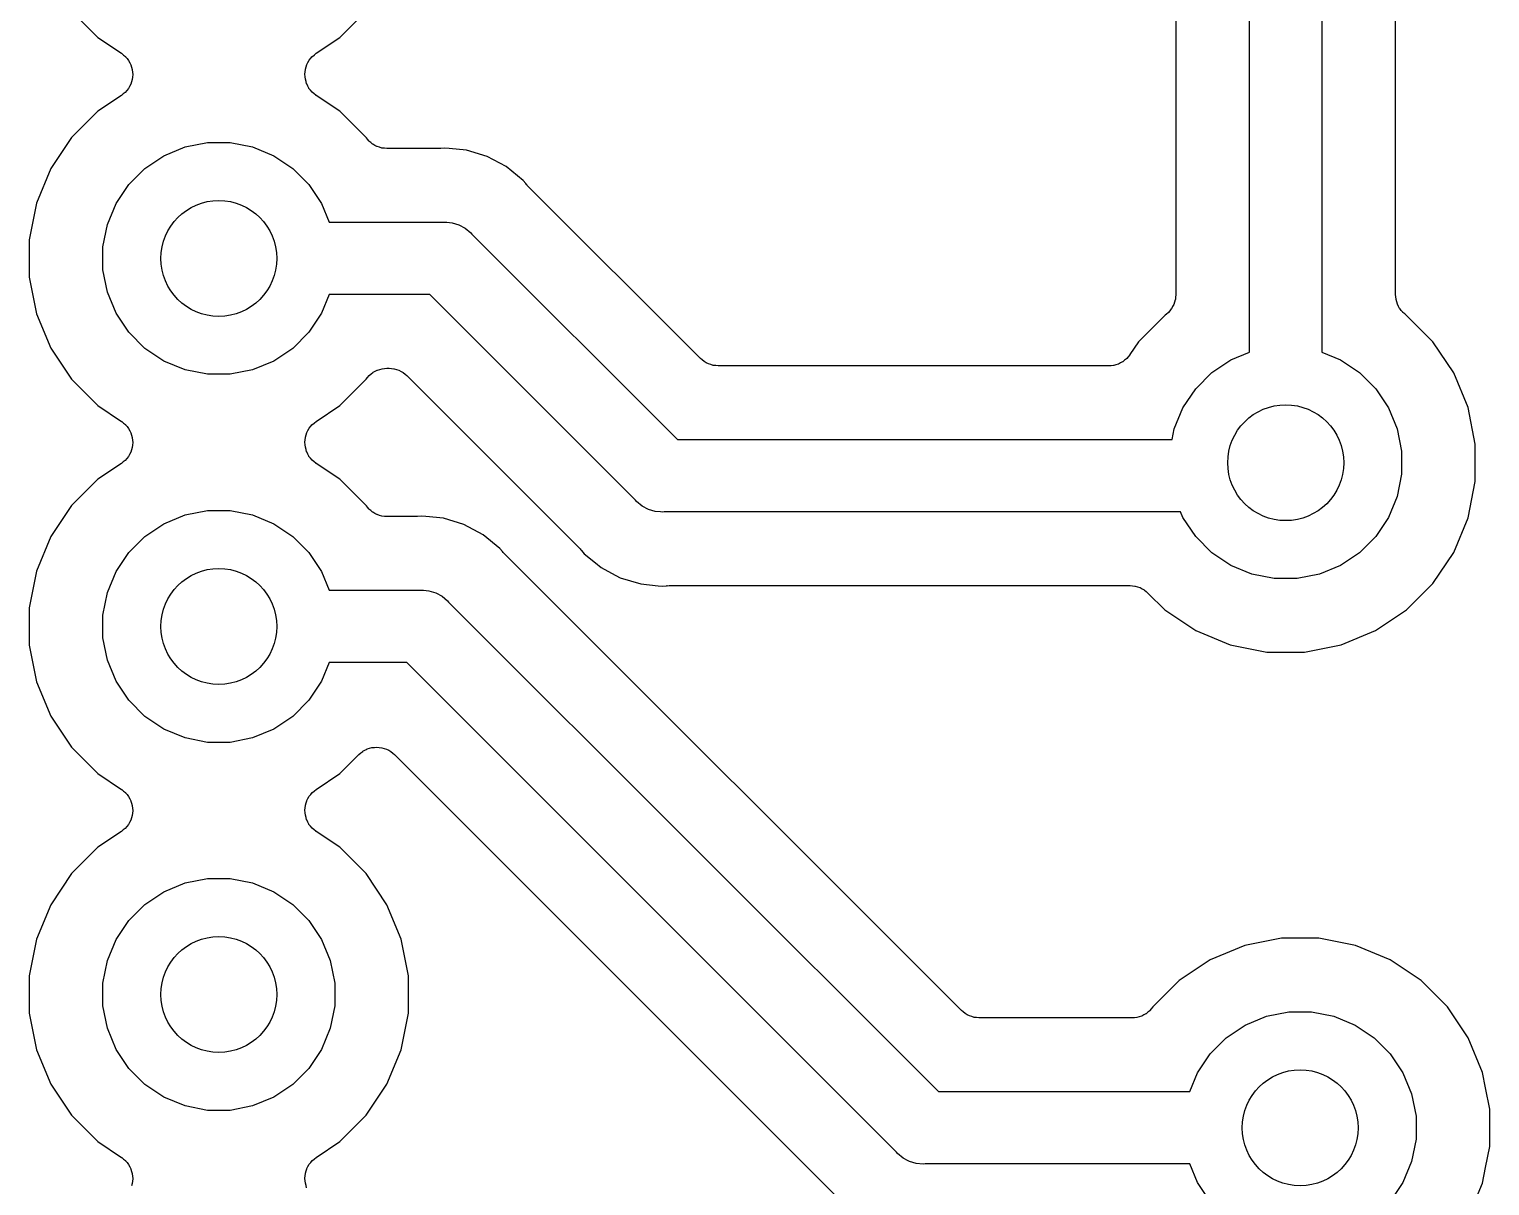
# Model space of a CAD drawing. Extents: x 93 to 144, y -123 to -68.
# Drawn here: x 110.93 to 121.01, y -94 to -86.02 of the extents above; entities that cross this region are included whole.
import ezdxf

# ---------------------------------------------------------------- set-up
doc = ezdxf.new("R2010")
doc.units = 0
doc.layers.add('BLACK', color=7, linetype='CONTINUOUS')

msp = doc.modelspace()

# ---------------------------------------------------------------- linework, layer by layer
at = {"layer": 'BLACK', "linetype": 'CONTINUOUS'}
for p, q in [((119.35, -88.2476), (119.35, -85.3624)), ((119.85, -85.3624), (119.85, -88.2476)), ((118.842, -85.7602), (118.842, -87.8498)), ((120.358, -87.8498), (120.358, -85.7602)), ((111.224, -85.8938), (111.406, -86.076)), ((113.074, -86.076), (113.256, -85.8937)), ((111.406, -86.076), (111.569, -86.1845)), ((112.911, -86.1845), (113.074, -86.076)), ((111.569, -86.1845), (111.57, -86.1853)), ((111.57, -86.1853), (111.57, -86.1853)), ((111.57, -86.1853), (111.57, -86.1854)), ((111.57, -86.1854), (111.571, -86.1859)), ((111.571, -86.1859), (111.583, -86.1966)), ((111.583, -86.1966), (111.596, -86.2072)), ((111.596, -86.2072), (111.596, -86.2076)), ((111.596, -86.2076), (111.597, -86.2079)), ((111.597, -86.2079), (111.607, -86.221)), ((111.607, -86.221), (111.618, -86.2338)), ((111.618, -86.2338), (111.618, -86.2342)), ((111.618, -86.2342), (111.618, -86.2346)), ((111.618, -86.2346), (111.626, -86.2494)), ((111.626, -86.2494), (111.633, -86.264)), ((112.847, -86.2618), (112.855, -86.2472)), ((112.855, -86.2472), (112.863, -86.2325)), ((112.863, -86.2325), (112.864, -86.2322)), ((112.864, -86.2318), (112.875, -86.2189)), ((112.864, -86.2322), (112.864, -86.2318)), ((112.875, -86.2189), (112.885, -86.2061)), ((112.885, -86.2059), (112.886, -86.2055)), ((112.885, -86.2061), (112.885, -86.2059)), ((112.886, -86.2055), (112.899, -86.1949)), ((112.899, -86.1949), (112.911, -86.1845)), ((111.633, -86.264), (111.634, -86.2645)), ((111.634, -86.2645), (111.634, -86.2649)), ((111.634, -86.2649), (111.638, -86.2809)), ((111.638, -86.2809), (111.643, -86.2968)), ((111.643, -86.2968), (111.643, -86.2972)), ((111.643, -86.2972), (111.643, -86.2977)), ((111.643, -86.2977), (111.645, -86.3143)), ((111.645, -86.3482), (111.643, -86.3647)), ((111.645, -86.3143), (111.646, -86.3308)), ((111.646, -86.3317), (111.645, -86.3482)), ((111.646, -86.3308), (111.646, -86.3312)), ((111.646, -86.3312), (111.646, -86.3317)), ((112.834, -86.3283), (112.835, -86.3118)), ((112.834, -86.3288), (112.834, -86.3283)), ((112.834, -86.3292), (112.834, -86.3288)), ((112.835, -86.3458), (112.834, -86.3292)), ((112.835, -86.3118), (112.837, -86.2953)), ((112.837, -86.3623), (112.835, -86.3458)), ((112.837, -86.2944), (112.842, -86.2785)), ((112.837, -86.2948), (112.837, -86.2944)), ((112.837, -86.2953), (112.837, -86.2948)), ((112.842, -86.2785), (112.847, -86.2626)), ((112.847, -86.2622), (112.847, -86.2618)), ((112.847, -86.2626), (112.847, -86.2622)), ((111.606, -86.4409), (111.595, -86.4539)), ((111.616, -86.4282), (111.606, -86.4409)), ((111.617, -86.4275), (111.616, -86.4278)), ((111.616, -86.4278), (111.616, -86.4282)), ((111.625, -86.4127), (111.617, -86.4275)), ((111.633, -86.3982), (111.625, -86.4127)), ((111.638, -86.3814), (111.633, -86.3974)), ((111.633, -86.3974), (111.633, -86.3978)), ((111.633, -86.3978), (111.633, -86.3982)), ((111.643, -86.3656), (111.638, -86.3814)), ((111.643, -86.3647), (111.643, -86.3652)), ((111.643, -86.3652), (111.643, -86.3656)), ((112.837, -86.3628), (112.837, -86.3623)), ((112.837, -86.3632), (112.837, -86.3628)), ((112.842, -86.3792), (112.837, -86.3632)), ((112.846, -86.3951), (112.842, -86.3792)), ((112.846, -86.3955), (112.846, -86.3951)), ((112.847, -86.396), (112.846, -86.3955)), ((112.854, -86.4107), (112.847, -86.396)), ((112.862, -86.4254), (112.854, -86.4107)), ((112.862, -86.4258), (112.862, -86.4254)), ((112.862, -86.4262), (112.862, -86.4258)), ((112.873, -86.4392), (112.862, -86.4262)), ((112.883, -86.4521), (112.873, -86.4392)), ((111.569, -86.4755), (111.406, -86.584)), ((111.581, -86.4649), (111.569, -86.4755)), ((111.594, -86.4545), (111.581, -86.4649)), ((111.595, -86.4541), (111.594, -86.4545)), ((111.595, -86.4539), (111.595, -86.4541)), ((112.884, -86.4524), (112.883, -86.4521)), ((112.884, -86.4528), (112.884, -86.4524)), ((112.897, -86.4634), (112.884, -86.4528)), ((112.909, -86.4741), (112.897, -86.4634)), ((112.91, -86.4746), (112.909, -86.4741)), ((112.91, -86.4747), (112.91, -86.4746)), ((112.911, -86.4755), (112.91, -86.4747)), ((112.91, -86.4747), (112.91, -86.4747)), ((113.074, -86.584), (112.911, -86.4755)), ((111.406, -86.584), (111.224, -86.7662)), ((113.258, -86.7679), (113.074, -86.584)), ((111.224, -86.7662), (111.081, -86.9804)), ((111.861, -86.891), (112.007, -86.8307)), ((112.007, -86.8307), (112.161, -86.8)), ((112.161, -86.8), (112.319, -86.8)), ((112.319, -86.8), (112.473, -86.8307)), ((112.473, -86.8307), (112.619, -86.891)), ((113.265, -86.7767), (113.258, -86.7679)), ((113.275, -86.7894), (113.265, -86.7767)), ((113.276, -86.79), (113.275, -86.7894)), ((113.276, -86.7906), (113.276, -86.79)), ((113.289, -86.8009), (113.276, -86.7906)), ((113.301, -86.8114), (113.289, -86.8009)), ((113.302, -86.8118), (113.301, -86.8114)), ((113.303, -86.8123), (113.302, -86.8118)), ((113.317, -86.82), (113.303, -86.8123)), ((113.331, -86.8278), (113.317, -86.82)), ((113.332, -86.8281), (113.331, -86.8278)), ((113.333, -86.8285), (113.332, -86.8281)), ((113.348, -86.8333), (113.333, -86.8285)), ((113.364, -86.8382), (113.348, -86.8333)), ((113.365, -86.8383), (113.364, -86.8382)), ((113.365, -86.8385), (113.365, -86.8383)), ((113.382, -86.8402), (113.365, -86.8385)), ((113.398, -86.842), (113.382, -86.8402)), ((113.399, -86.842), (113.398, -86.842)), ((113.4, -86.842), (113.399, -86.842)), ((113.399, -86.842), (113.399, -86.842)), ((113.399, -86.842), (113.399, -86.842)), ((113.754, -86.842), (113.4, -86.842)), ((113.762, -86.8413), (113.754, -86.842)), ((113.769, -86.8414), (113.762, -86.8413)), ((113.771, -86.8412), (113.769, -86.8414)), ((113.8, -86.8383), (113.771, -86.8412)), ((113.829, -86.8412), (113.8, -86.8383)), ((113.949, -86.853), (113.829, -86.8412)), ((113.829, -86.8412), (113.829, -86.8412)), ((114.091, -86.8963), (113.949, -86.853)), ((111.73, -86.9786), (111.861, -86.891)), ((112.619, -86.891), (112.75, -86.9786)), ((114.223, -86.9667), (114.091, -86.8963)), ((111.081, -86.9804), (110.982, -87.2185)), ((111.619, -87.09), (111.73, -86.9786)), ((112.75, -86.9786), (112.861, -87.09)), ((114.339, -87.0614), (114.223, -86.9667)), ((111.531, -87.2211), (111.619, -87.09)), ((112.861, -87.09), (112.949, -87.2211)), ((114.357, -87.0837), (114.339, -87.0614)), ((114.362, -87.0889), (114.357, -87.0837)), ((114.367, -87.0947), (114.362, -87.0889)), ((114.368, -87.0964), (114.367, -87.0947)), ((115.563, -88.2907), (114.368, -87.0964)), ((110.982, -87.2185), (110.932, -87.4712)), ((111.471, -87.3666), (111.531, -87.2211)), ((112.949, -87.2211), (113.002, -87.35)), ((113.002, -87.35), (113.788, -87.35)), ((113.788, -87.35), (113.8, -87.3488)), ((113.8, -87.3488), (113.812, -87.35)), ((113.812, -87.35), (113.849, -87.3536)), ((113.849, -87.3536), (113.896, -87.3679)), ((111.44, -87.5212), (111.471, -87.3666)), ((113.896, -87.3679), (113.94, -87.3911)), ((113.94, -87.3911), (113.978, -87.4224)), ((113.978, -87.4224), (113.985, -87.4319)), ((113.985, -87.4319), (115.404, -88.85)), ((110.932, -87.4712), (110.932, -87.7288)), ((111.44, -87.6788), (111.44, -87.5212)), ((110.932, -87.7288), (110.982, -87.9815)), ((111.471, -87.8334), (111.44, -87.6788)), ((111.531, -87.9789), (111.471, -87.8334)), ((113.002, -87.85), (112.949, -87.9789)), ((113.696, -87.85), (113.002, -87.85)), ((115.115, -89.2681), (113.696, -87.85)), ((118.842, -87.8523), (118.84, -87.8684)), ((118.842, -87.8498), (118.842, -87.8505)), ((118.842, -87.8505), (118.842, -87.8506)), ((118.842, -87.8506), (118.842, -87.8506)), ((118.842, -87.8506), (118.842, -87.8523)), ((120.36, -87.866), (120.358, -87.8498)), ((118.801, -87.9611), (118.791, -87.9737)), ((118.811, -87.9487), (118.801, -87.9611)), ((118.812, -87.9479), (118.811, -87.9487)), ((118.82, -87.933), (118.812, -87.9473)), ((118.812, -87.9473), (118.812, -87.9479)), ((118.828, -87.9188), (118.82, -87.933)), ((118.829, -87.9172), (118.828, -87.918)), ((118.828, -87.918), (118.828, -87.9188)), ((118.833, -87.9017), (118.829, -87.9172)), ((118.838, -87.8862), (118.833, -87.9017)), ((118.839, -87.8846), (118.838, -87.8854)), ((118.838, -87.8854), (118.838, -87.8862)), ((118.84, -87.8684), (118.839, -87.8846)), ((120.361, -87.8822), (120.36, -87.866)), ((120.361, -87.883), (120.361, -87.8822)), ((120.361, -87.8838), (120.361, -87.883)), ((120.366, -87.8994), (120.361, -87.8838)), ((120.371, -87.915), (120.366, -87.8994)), ((120.371, -87.9157), (120.371, -87.915)), ((120.371, -87.9165), (120.371, -87.9157)), ((120.379, -87.9308), (120.371, -87.9165)), ((120.386, -87.9453), (120.379, -87.9308)), ((120.387, -87.9459), (120.386, -87.9453)), ((120.387, -87.9467), (120.387, -87.9459)), ((120.397, -87.9592), (120.387, -87.9467)), ((120.408, -87.9719), (120.397, -87.9592)), ((110.982, -87.9815), (111.081, -88.2196)), ((111.619, -88.11), (111.531, -87.9789)), ((112.949, -87.9789), (112.861, -88.11)), ((118.768, -87.9923), (118.584, -88.1762)), ((118.777, -87.985), (118.768, -87.9923)), ((118.789, -87.9749), (118.777, -87.985)), ((118.79, -87.9742), (118.789, -87.9749)), ((118.791, -87.9737), (118.79, -87.9742)), ((120.408, -87.9725), (120.408, -87.9719)), ((120.409, -87.9731), (120.408, -87.9725)), ((120.421, -87.9835), (120.409, -87.9731)), ((120.434, -87.9939), (120.421, -87.9835)), ((120.616, -88.1762), (120.434, -87.9939)), ((111.73, -88.2214), (111.619, -88.11)), ((112.861, -88.11), (112.75, -88.2214)), ((111.081, -88.2196), (111.224, -88.4338)), ((111.861, -88.309), (111.73, -88.2214)), ((112.75, -88.2214), (112.619, -88.309)), ((118.525, -88.2649), (118.524, -88.2662)), ((118.584, -88.1762), (118.525, -88.2642)), ((118.525, -88.2642), (118.525, -88.2648)), ((118.525, -88.2648), (118.525, -88.2649)), ((118.525, -88.2649), (118.525, -88.2649)), ((119.221, -88.301), (119.35, -88.2476)), ((119.85, -88.2476), (119.979, -88.301)), ((120.759, -88.3904), (120.616, -88.1762)), ((112.007, -88.3693), (111.861, -88.309)), ((112.619, -88.309), (112.473, -88.3693)), ((113.335, -88.3706), (113.351, -88.366)), ((113.351, -88.366), (113.366, -88.3613)), ((113.366, -88.3613), (113.367, -88.3613)), ((113.367, -88.3613), (113.368, -88.361)), ((113.368, -88.361), (113.384, -88.3596)), ((113.384, -88.3596), (113.4, -88.358)), ((113.4, -88.358), (113.414, -88.358)), ((113.414, -88.358), (113.414, -88.358)), ((113.414, -88.358), (113.414, -88.358)), ((113.414, -88.358), (113.414, -88.358)), ((113.414, -88.358), (113.416, -88.358)), ((113.416, -88.358), (113.432, -88.3598)), ((113.432, -88.3598), (113.448, -88.3615)), ((113.448, -88.3615), (113.449, -88.3617)), ((113.449, -88.3617), (113.45, -88.3618)), ((113.45, -88.3618), (113.465, -88.3667)), ((115.575, -88.301), (115.563, -88.2907)), ((115.588, -88.3114), (115.575, -88.301)), ((115.588, -88.3118), (115.588, -88.3114)), ((115.589, -88.3124), (115.588, -88.3118)), ((115.603, -88.3201), (115.589, -88.3124)), ((115.618, -88.3278), (115.603, -88.3201)), ((115.618, -88.3281), (115.618, -88.3278)), ((115.619, -88.3286), (115.618, -88.3281)), ((115.635, -88.3333), (115.619, -88.3286)), ((115.65, -88.3382), (115.635, -88.3333)), ((115.651, -88.3383), (115.65, -88.3382)), ((115.652, -88.3385), (115.651, -88.3383)), ((115.668, -88.3402), (115.652, -88.3385)), ((115.684, -88.342), (115.668, -88.3402)), ((115.686, -88.342), (115.684, -88.342)), ((118.38, -88.342), (115.686, -88.342)), ((115.686, -88.342), (115.686, -88.342)), ((115.686, -88.342), (115.686, -88.342)), ((115.686, -88.342), (115.686, -88.342)), ((118.396, -88.3404), (118.38, -88.342)), ((118.412, -88.339), (118.396, -88.3404)), ((118.413, -88.3387), (118.412, -88.339)), ((118.414, -88.3387), (118.413, -88.3387)), ((118.429, -88.334), (118.414, -88.3387)), ((118.445, -88.3294), (118.429, -88.334)), ((118.446, -88.329), (118.445, -88.3294)), ((118.461, -88.3212), (118.446, -88.3288)), ((118.446, -88.3288), (118.446, -88.329)), ((118.475, -88.3137), (118.461, -88.3212)), ((118.476, -88.3132), (118.475, -88.3137)), ((118.477, -88.3128), (118.476, -88.3132)), ((118.489, -88.3025), (118.477, -88.3128)), ((118.502, -88.2924), (118.489, -88.3025)), ((118.503, -88.2912), (118.502, -88.2917)), ((118.502, -88.2917), (118.502, -88.2924)), ((118.513, -88.2787), (118.503, -88.2912)), ((118.524, -88.2662), (118.513, -88.2787)), ((119.09, -88.3886), (119.221, -88.301)), ((119.979, -88.301), (120.11, -88.3886)), ((111.224, -88.4338), (111.406, -88.616)), ((112.161, -88.4), (112.007, -88.3693)), ((112.319, -88.4), (112.161, -88.4)), ((112.473, -88.3693), (112.319, -88.4)), ((113.074, -88.616), (113.256, -88.4337)), ((113.256, -88.4337), (113.266, -88.4214)), ((113.266, -88.4214), (113.277, -88.4088)), ((113.277, -88.4088), (113.278, -88.4083)), ((113.278, -88.4076), (113.291, -88.3975)), ((113.278, -88.4083), (113.278, -88.4076)), ((113.291, -88.3975), (113.303, -88.3872)), ((113.303, -88.3872), (113.304, -88.3868)), ((113.304, -88.3868), (113.305, -88.3863)), ((113.305, -88.3863), (113.319, -88.3788)), ((113.319, -88.3788), (113.333, -88.3712)), ((113.333, -88.3712), (113.334, -88.371)), ((113.334, -88.371), (113.335, -88.3706)), ((113.465, -88.3667), (113.481, -88.3714)), ((113.481, -88.3714), (113.482, -88.3719)), ((113.482, -88.3719), (113.482, -88.3722)), ((113.482, -88.3722), (113.497, -88.3799)), ((113.497, -88.3799), (113.511, -88.3876)), ((113.511, -88.3876), (113.512, -88.3882)), ((113.512, -88.3882), (113.512, -88.3886)), ((113.512, -88.3886), (113.525, -88.399)), ((113.525, -88.399), (113.537, -88.4093)), ((113.537, -88.4093), (114.732, -89.6036)), ((118.979, -88.5), (119.09, -88.3886)), ((120.11, -88.3886), (120.221, -88.5)), ((120.858, -88.6285), (120.759, -88.3904)), ((118.891, -88.6311), (118.979, -88.5)), ((120.221, -88.5), (120.309, -88.6311)), ((111.406, -88.616), (111.569, -88.7245)), ((112.911, -88.7245), (113.074, -88.616)), ((118.831, -88.7766), (118.891, -88.6311)), ((120.309, -88.6311), (120.369, -88.7766)), ((120.908, -88.8812), (120.858, -88.6285)), ((111.569, -88.7245), (111.57, -88.7253)), ((111.57, -88.7253), (111.57, -88.7253)), ((111.57, -88.7253), (111.57, -88.7254)), ((111.57, -88.7254), (111.571, -88.7259)), ((111.571, -88.7259), (111.583, -88.7366)), ((111.583, -88.7366), (111.596, -88.7472)), ((111.596, -88.7472), (111.596, -88.7476)), ((111.596, -88.7476), (111.597, -88.7479)), ((111.597, -88.7479), (111.607, -88.761)), ((111.607, -88.761), (111.618, -88.7738)), ((112.864, -88.7718), (112.875, -88.7589)), ((112.875, -88.7589), (112.885, -88.7461)), ((112.885, -88.7459), (112.886, -88.7455)), ((112.885, -88.7461), (112.885, -88.7459)), ((112.886, -88.7455), (112.899, -88.7349)), ((112.899, -88.7349), (112.911, -88.7245)), ((111.618, -88.7738), (111.618, -88.7742)), ((111.618, -88.7742), (111.618, -88.7746)), ((111.618, -88.7746), (111.626, -88.7894)), ((111.626, -88.7894), (111.633, -88.804)), ((111.633, -88.804), (111.634, -88.8045)), ((111.634, -88.8045), (111.634, -88.8049)), ((111.634, -88.8049), (111.638, -88.8209)), ((111.638, -88.8209), (111.643, -88.8368)), ((111.643, -88.8368), (111.643, -88.8372)), ((111.643, -88.8372), (111.643, -88.8377)), ((111.643, -88.8377), (111.645, -88.8543)), ((111.645, -88.8543), (111.646, -88.8708)), ((112.834, -88.8683), (112.835, -88.8518)), ((112.834, -88.8688), (112.834, -88.8683)), ((112.834, -88.8692), (112.834, -88.8688)), ((112.835, -88.8858), (112.834, -88.8692)), ((112.835, -88.8518), (112.837, -88.8353)), ((112.837, -88.8344), (112.842, -88.8185)), ((112.837, -88.8348), (112.837, -88.8344)), ((112.837, -88.8353), (112.837, -88.8348)), ((112.842, -88.8185), (112.847, -88.8026)), ((112.847, -88.8018), (112.855, -88.7872)), ((112.847, -88.8022), (112.847, -88.8018)), ((112.847, -88.8026), (112.847, -88.8022)), ((112.855, -88.7872), (112.863, -88.7725)), ((112.863, -88.7725), (112.864, -88.7722)), ((112.864, -88.7722), (112.864, -88.7718)), ((115.404, -88.85), (118.816, -88.85)), ((118.816, -88.85), (118.831, -88.7766)), ((120.369, -88.7766), (120.4, -88.9312)), ((111.616, -88.9682), (111.606, -88.9809)), ((111.617, -88.9675), (111.616, -88.9678)), ((111.616, -88.9678), (111.616, -88.9682)), ((111.625, -88.9527), (111.617, -88.9675)), ((111.633, -88.9382), (111.625, -88.9527)), ((111.638, -88.9214), (111.633, -88.9374)), ((111.633, -88.9374), (111.633, -88.9378)), ((111.633, -88.9378), (111.633, -88.9382)), ((111.643, -88.9056), (111.638, -88.9214)), ((111.645, -88.8882), (111.643, -88.9047)), ((111.643, -88.9047), (111.643, -88.9052)), ((111.643, -88.9052), (111.643, -88.9056)), ((111.646, -88.8717), (111.645, -88.8882)), ((111.646, -88.8708), (111.646, -88.8712)), ((111.646, -88.8712), (111.646, -88.8717)), ((112.837, -88.9023), (112.835, -88.8858)), ((112.837, -88.9028), (112.837, -88.9023)), ((112.837, -88.9032), (112.837, -88.9028)), ((112.842, -88.9192), (112.837, -88.9032)), ((112.846, -88.9351), (112.842, -88.9192)), ((112.846, -88.9355), (112.846, -88.9351)), ((112.847, -88.936), (112.846, -88.9355)), ((112.854, -88.9507), (112.847, -88.936)), ((112.862, -88.9654), (112.854, -88.9507)), ((112.862, -88.9658), (112.862, -88.9654)), ((112.862, -88.9662), (112.862, -88.9658)), ((112.873, -88.9792), (112.862, -88.9662)), ((120.4, -88.9312), (120.4, -89.0888)), ((120.908, -89.1388), (120.908, -88.8812)), ((111.569, -89.0155), (111.406, -89.124)), ((111.581, -89.0049), (111.569, -89.0155)), ((111.594, -88.9945), (111.581, -89.0049)), ((111.595, -88.9941), (111.594, -88.9945)), ((111.606, -88.9809), (111.595, -88.9939)), ((111.595, -88.9939), (111.595, -88.9941)), ((112.883, -88.9921), (112.873, -88.9792)), ((112.884, -88.9924), (112.883, -88.9921)), ((112.884, -88.9928), (112.884, -88.9924)), ((112.897, -89.0034), (112.884, -88.9928)), ((112.909, -89.0141), (112.897, -89.0034)), ((112.91, -89.0146), (112.909, -89.0141)), ((112.91, -89.0147), (112.91, -89.0146)), ((112.911, -89.0155), (112.91, -89.0147)), ((112.91, -89.0147), (112.91, -89.0147)), ((113.074, -89.124), (112.911, -89.0155)), ((111.406, -89.124), (111.224, -89.3062)), ((113.258, -89.3079), (113.074, -89.124)), ((120.4, -89.0888), (120.369, -89.2434)), ((120.858, -89.3915), (120.908, -89.1388)), ((115.122, -89.2776), (115.115, -89.2681)), ((120.369, -89.2434), (120.309, -89.3889)), ((111.224, -89.3062), (111.081, -89.5204)), ((111.861, -89.431), (112.007, -89.3707)), ((112.007, -89.3707), (112.161, -89.34)), ((112.161, -89.34), (112.319, -89.34)), ((112.319, -89.34), (112.473, -89.3707)), ((112.473, -89.3707), (112.619, -89.431)), ((113.265, -89.3167), (113.258, -89.3079)), ((113.275, -89.3294), (113.265, -89.3167)), ((113.276, -89.33), (113.275, -89.3294)), ((113.276, -89.3306), (113.276, -89.33)), ((113.289, -89.3409), (113.276, -89.3306)), ((113.301, -89.3514), (113.289, -89.3409)), ((113.302, -89.3518), (113.301, -89.3514)), ((113.303, -89.3523), (113.302, -89.3518)), ((113.317, -89.36), (113.303, -89.3523)), ((113.331, -89.3678), (113.317, -89.36)), ((113.332, -89.3681), (113.331, -89.3678)), ((113.333, -89.3685), (113.332, -89.3681)), ((113.348, -89.3733), (113.333, -89.3685)), ((113.364, -89.3782), (113.348, -89.3733)), ((115.16, -89.3089), (115.122, -89.2776)), ((115.204, -89.3321), (115.16, -89.3089)), ((115.251, -89.3464), (115.204, -89.3321)), ((115.288, -89.35), (115.251, -89.3464)), ((115.3, -89.3512), (115.288, -89.35)), ((115.288, -89.35), (115.288, -89.35)), ((115.312, -89.35), (115.3, -89.3512)), ((118.875, -89.35), (115.312, -89.35)), ((118.891, -89.3889), (118.875, -89.35)), ((111.73, -89.5186), (111.861, -89.431)), ((112.619, -89.431), (112.75, -89.5186)), ((113.365, -89.3783), (113.364, -89.3782)), ((113.365, -89.3785), (113.365, -89.3783)), ((113.382, -89.3802), (113.365, -89.3785)), ((113.398, -89.382), (113.382, -89.3802)), ((113.399, -89.382), (113.398, -89.382)), ((113.4, -89.382), (113.399, -89.382)), ((113.399, -89.382), (113.399, -89.382)), ((113.399, -89.382), (113.399, -89.382)), ((113.594, -89.382), (113.4, -89.382)), ((113.602, -89.3813), (113.594, -89.382)), ((113.609, -89.3814), (113.602, -89.3813)), ((113.611, -89.3812), (113.609, -89.3814)), ((113.64, -89.3783), (113.611, -89.3812)), ((113.669, -89.3812), (113.64, -89.3783)), ((113.789, -89.393), (113.669, -89.3812)), ((113.669, -89.3812), (113.669, -89.3812)), ((113.931, -89.4363), (113.789, -89.393)), ((114.063, -89.5067), (113.931, -89.4363)), ((118.979, -89.52), (118.891, -89.3889)), ((120.309, -89.3889), (120.221, -89.52)), ((120.759, -89.6296), (120.858, -89.3915)), ((111.081, -89.5204), (110.982, -89.7585)), ((111.619, -89.63), (111.73, -89.5186)), ((112.75, -89.5186), (112.861, -89.63)), ((114.179, -89.6014), (114.063, -89.5067)), ((119.09, -89.6314), (118.979, -89.52)), ((120.221, -89.52), (120.11, -89.6314)), ((111.531, -89.7611), (111.619, -89.63)), ((112.861, -89.63), (112.949, -89.7611)), ((114.197, -89.6237), (114.179, -89.6014)), ((114.202, -89.6289), (114.197, -89.6237)), ((114.207, -89.6347), (114.202, -89.6289)), ((114.208, -89.6364), (114.207, -89.6347)), ((117.363, -92.7907), (114.208, -89.6364)), ((114.732, -89.6036), (114.733, -89.6053)), ((114.733, -89.6053), (114.738, -89.6111)), ((114.738, -89.6111), (114.743, -89.6163)), ((114.743, -89.6163), (114.761, -89.6386)), ((114.761, -89.6386), (114.838, -89.7017)), ((119.221, -89.719), (119.09, -89.6314)), ((120.11, -89.6314), (119.979, -89.719)), ((120.616, -89.8438), (120.759, -89.6296)), ((110.982, -89.7585), (110.932, -90.0112)), ((111.471, -89.9066), (111.531, -89.7611)), ((112.949, -89.7611), (113.002, -89.89)), ((114.838, -89.7017), (114.838, -89.7017)), ((114.838, -89.7017), (114.877, -89.7333)), ((114.877, -89.7333), (114.948, -89.7715)), ((114.948, -89.7715), (114.948, -89.7715)), ((114.948, -89.7715), (115.009, -89.8037)), ((119.367, -89.7793), (119.221, -89.719)), ((119.979, -89.719), (119.833, -89.7793)), ((115.009, -89.8037), (115.151, -89.847)), ((115.151, -89.847), (115.271, -89.8588)), ((115.271, -89.8588), (115.271, -89.8588)), ((115.271, -89.8588), (115.3, -89.8617)), ((115.3, -89.8617), (115.329, -89.8588)), ((115.329, -89.8588), (115.331, -89.8586)), ((115.331, -89.8586), (115.338, -89.8587)), ((115.338, -89.8587), (115.346, -89.858)), ((115.346, -89.858), (118.526, -89.858)), ((118.526, -89.858), (118.526, -89.858)), ((118.526, -89.858), (118.526, -89.858)), ((118.526, -89.858), (118.526, -89.858)), ((118.526, -89.858), (118.528, -89.858)), ((118.528, -89.858), (118.544, -89.8598)), ((118.544, -89.8598), (118.56, -89.8615)), ((118.56, -89.8615), (118.561, -89.8617)), ((118.561, -89.8617), (118.562, -89.8618)), ((118.562, -89.8618), (118.578, -89.8667)), ((118.578, -89.8667), (118.593, -89.8714)), ((118.593, -89.8714), (118.594, -89.8719)), ((118.594, -89.8719), (118.595, -89.8722)), ((118.595, -89.8722), (118.609, -89.8799)), ((119.521, -89.81), (119.367, -89.7793)), ((119.679, -89.81), (119.521, -89.81)), ((119.833, -89.7793), (119.679, -89.81)), ((120.434, -90.026), (120.616, -89.8438)), ((111.44, -90.0612), (111.471, -89.9066)), ((113.002, -89.89), (113.628, -89.89)), ((113.628, -89.89), (113.64, -89.8888)), ((113.64, -89.8888), (113.652, -89.89)), ((113.652, -89.89), (113.689, -89.8936)), ((113.689, -89.8936), (113.736, -89.9079)), ((113.736, -89.9079), (113.78, -89.9311)), ((113.78, -89.9311), (113.818, -89.9624)), ((113.818, -89.9624), (113.825, -89.9719)), ((113.825, -89.9719), (117.204, -93.35)), ((118.609, -89.8799), (118.623, -89.8876)), ((118.623, -89.8876), (118.624, -89.8882)), ((118.624, -89.8882), (118.625, -89.8886)), ((118.625, -89.8886), (118.637, -89.899)), ((118.637, -89.899), (118.649, -89.9093)), ((118.649, -89.9093), (118.766, -90.026)), ((110.932, -90.0112), (110.932, -90.2688)), ((111.44, -90.2188), (111.44, -90.0612)), ((118.766, -90.026), (118.98, -90.1691)), ((120.22, -90.1691), (120.434, -90.026)), ((118.98, -90.1691), (119.218, -90.2677)), ((119.982, -90.2677), (120.22, -90.1691)), ((110.932, -90.2688), (110.982, -90.5215)), ((111.471, -90.3734), (111.44, -90.2188)), ((119.218, -90.2677), (119.471, -90.318)), ((119.729, -90.318), (119.982, -90.2677)), ((111.531, -90.5189), (111.471, -90.3734)), ((119.471, -90.318), (119.729, -90.318)), ((113.002, -90.39), (112.949, -90.5189)), ((113.536, -90.39), (113.002, -90.39)), ((116.915, -93.7681), (113.536, -90.39)), ((110.982, -90.5215), (111.081, -90.7596)), ((111.619, -90.65), (111.531, -90.5189)), ((112.949, -90.5189), (112.861, -90.65)), ((111.73, -90.7614), (111.619, -90.65)), ((112.861, -90.65), (112.75, -90.7614)), ((111.081, -90.7596), (111.224, -90.9738)), ((111.861, -90.849), (111.73, -90.7614)), ((112.75, -90.7614), (112.619, -90.849)), ((112.007, -90.9093), (111.861, -90.849)), ((112.619, -90.849), (112.473, -90.9093)), ((111.224, -90.9738), (111.406, -91.156)), ((112.161, -90.94), (112.007, -90.9093)), ((112.319, -90.94), (112.161, -90.94)), ((112.473, -90.9093), (112.319, -90.94)), ((113.263, -90.9862), (113.264, -90.9859)), ((113.263, -90.9863), (113.263, -90.9862)), ((113.264, -90.9859), (113.28, -90.9813)), ((113.28, -90.9813), (113.296, -90.9766)), ((113.296, -90.9765), (113.297, -90.9764)), ((113.296, -90.9766), (113.296, -90.9765)), ((113.297, -90.9764), (113.313, -90.9749)), ((113.313, -90.9749), (113.33, -90.9734)), ((113.33, -90.9734), (113.33, -90.9734)), ((113.33, -90.9734), (113.331, -90.9734)), ((113.331, -90.9734), (113.347, -90.9752)), ((113.347, -90.9752), (113.364, -90.9768)), ((113.364, -90.9768), (113.364, -90.977)), ((113.364, -90.977), (113.365, -90.9771)), ((113.365, -90.9771), (113.38, -90.982)), ((113.38, -90.982), (113.396, -90.9868)), ((113.074, -91.156), (113.205, -91.0246)), ((113.205, -91.0246), (113.206, -91.0238)), ((113.206, -91.0237), (113.207, -91.0229)), ((113.206, -91.0238), (113.206, -91.0237)), ((113.206, -91.0238), (113.206, -91.0238)), ((113.207, -91.0229), (113.22, -91.0127)), ((113.22, -91.0127), (113.233, -91.0023)), ((113.233, -91.002), (113.234, -91.0016)), ((113.233, -91.0023), (113.233, -91.002)), ((113.234, -91.0016), (113.248, -90.994)), ((113.248, -90.994), (113.263, -90.9863)), ((113.396, -90.9868), (113.397, -90.9871)), ((113.397, -90.9871), (113.397, -90.9873)), ((113.397, -90.9873), (113.412, -90.9951)), ((113.412, -90.9951), (113.426, -91.0029)), ((113.426, -91.0029), (113.427, -91.0033)), ((113.427, -91.0033), (113.427, -91.0036)), ((113.427, -91.0036), (113.44, -91.0142)), ((113.44, -91.0142), (113.453, -91.0246)), ((113.453, -91.0246), (116.532, -94.1036)), ((111.406, -91.156), (111.569, -91.2645)), ((112.911, -91.2645), (113.074, -91.156)), ((111.569, -91.2645), (111.57, -91.2653)), ((111.57, -91.2653), (111.57, -91.2653)), ((111.57, -91.2653), (111.57, -91.2654)), ((111.57, -91.2654), (111.571, -91.2659)), ((111.571, -91.2659), (111.583, -91.2766)), ((111.583, -91.2766), (111.596, -91.2872)), ((111.596, -91.2872), (111.596, -91.2876)), ((111.596, -91.2876), (111.597, -91.2879)), ((111.597, -91.2879), (111.607, -91.301)), ((112.875, -91.2989), (112.885, -91.2861)), ((112.885, -91.2859), (112.886, -91.2855)), ((112.885, -91.2861), (112.885, -91.2859)), ((112.886, -91.2855), (112.899, -91.2749)), ((112.899, -91.2749), (112.911, -91.2645)), ((111.607, -91.301), (111.618, -91.3138)), ((111.618, -91.3138), (111.618, -91.3142)), ((111.618, -91.3142), (111.618, -91.3146)), ((111.618, -91.3146), (111.626, -91.3294)), ((111.626, -91.3294), (111.633, -91.344)), ((111.633, -91.344), (111.634, -91.3445)), ((111.634, -91.3445), (111.634, -91.3449)), ((111.634, -91.3449), (111.638, -91.3609)), ((111.638, -91.3609), (111.643, -91.3768)), ((111.643, -91.3768), (111.643, -91.3772)), ((111.643, -91.3772), (111.643, -91.3777)), ((111.643, -91.3777), (111.645, -91.3943)), ((112.835, -91.3918), (112.837, -91.3753)), ((112.837, -91.3744), (112.842, -91.3585)), ((112.837, -91.3748), (112.837, -91.3744)), ((112.837, -91.3753), (112.837, -91.3748)), ((112.842, -91.3585), (112.847, -91.3426)), ((112.847, -91.3418), (112.855, -91.3272)), ((112.847, -91.3422), (112.847, -91.3418)), ((112.847, -91.3426), (112.847, -91.3422)), ((112.855, -91.3272), (112.863, -91.3125)), ((112.863, -91.3125), (112.864, -91.3122)), ((112.864, -91.3118), (112.875, -91.2989)), ((112.864, -91.3122), (112.864, -91.3118)), ((111.633, -91.4782), (111.625, -91.4927)), ((111.638, -91.4614), (111.633, -91.4774)), ((111.633, -91.4774), (111.633, -91.4778)), ((111.633, -91.4778), (111.633, -91.4782)), ((111.643, -91.4456), (111.638, -91.4614)), ((111.645, -91.4282), (111.643, -91.4447)), ((111.643, -91.4447), (111.643, -91.4452)), ((111.643, -91.4452), (111.643, -91.4456)), ((111.645, -91.3943), (111.646, -91.4108)), ((111.646, -91.4117), (111.645, -91.4282)), ((111.646, -91.4108), (111.646, -91.4112)), ((111.646, -91.4112), (111.646, -91.4117)), ((112.834, -91.4083), (112.835, -91.3918)), ((112.834, -91.4088), (112.834, -91.4083)), ((112.834, -91.4092), (112.834, -91.4088)), ((112.835, -91.4258), (112.834, -91.4092)), ((112.837, -91.4423), (112.835, -91.4258)), ((112.837, -91.4428), (112.837, -91.4423)), ((112.837, -91.4432), (112.837, -91.4428)), ((112.842, -91.4592), (112.837, -91.4432)), ((112.846, -91.4751), (112.842, -91.4592)), ((112.846, -91.4755), (112.846, -91.4751)), ((112.847, -91.476), (112.846, -91.4755)), ((112.854, -91.4907), (112.847, -91.476)), ((111.569, -91.5555), (111.406, -91.664)), ((111.581, -91.5449), (111.569, -91.5555)), ((111.594, -91.5345), (111.581, -91.5449)), ((111.595, -91.5341), (111.594, -91.5345)), ((111.606, -91.5209), (111.595, -91.5339)), ((111.595, -91.5339), (111.595, -91.5341)), ((111.616, -91.5082), (111.606, -91.5209)), ((111.617, -91.5075), (111.616, -91.5078)), ((111.616, -91.5078), (111.616, -91.5082)), ((111.625, -91.4927), (111.617, -91.5075)), ((112.862, -91.5054), (112.854, -91.4907)), ((112.862, -91.5058), (112.862, -91.5054)), ((112.862, -91.5062), (112.862, -91.5058)), ((112.873, -91.5192), (112.862, -91.5062)), ((112.883, -91.5321), (112.873, -91.5192)), ((112.884, -91.5324), (112.883, -91.5321)), ((112.884, -91.5328), (112.884, -91.5324)), ((112.897, -91.5434), (112.884, -91.5328)), ((112.909, -91.5541), (112.897, -91.5434)), ((112.91, -91.5546), (112.909, -91.5541)), ((112.91, -91.5547), (112.91, -91.5546)), ((112.911, -91.5555), (112.91, -91.5547)), ((112.91, -91.5547), (112.91, -91.5547)), ((113.074, -91.664), (112.911, -91.5555)), ((111.406, -91.664), (111.224, -91.8462)), ((113.256, -91.8462), (113.074, -91.664)), ((111.224, -91.8462), (111.081, -92.0604)), ((112.007, -91.9107), (112.161, -91.88)), ((112.161, -91.88), (112.319, -91.88)), ((112.319, -91.88), (112.473, -91.9107)), ((113.399, -92.0604), (113.256, -91.8462)), ((111.73, -92.0586), (111.861, -91.971)), ((111.861, -91.971), (112.007, -91.9107)), ((112.473, -91.9107), (112.619, -91.971)), ((112.619, -91.971), (112.75, -92.0586)), ((111.081, -92.0604), (110.982, -92.2985)), ((111.619, -92.17), (111.73, -92.0586)), ((112.75, -92.0586), (112.861, -92.17)), ((113.498, -92.2985), (113.399, -92.0604)), ((111.531, -92.3011), (111.619, -92.17)), ((112.861, -92.17), (112.949, -92.3011)), ((119.571, -92.292), (119.318, -92.3423)), ((119.829, -92.292), (119.571, -92.292)), ((120.082, -92.3423), (119.829, -92.292)), ((110.982, -92.2985), (110.932, -92.5512)), ((111.471, -92.4466), (111.531, -92.3011)), ((112.949, -92.3011), (113.009, -92.4466)), ((113.548, -92.5512), (113.498, -92.2985)), ((119.318, -92.3423), (119.08, -92.4409)), ((120.32, -92.4409), (120.082, -92.3423)), ((111.44, -92.6012), (111.471, -92.4466)), ((113.009, -92.4466), (113.04, -92.6012)), ((119.08, -92.4409), (118.866, -92.584)), ((120.534, -92.584), (120.32, -92.4409)), ((110.932, -92.5512), (110.932, -92.8088)), ((113.548, -92.8088), (113.548, -92.5512)), ((118.866, -92.584), (118.684, -92.7663)), ((120.716, -92.7662), (120.534, -92.584)), ((111.44, -92.7588), (111.44, -92.6012)), ((113.04, -92.6012), (113.04, -92.7588)), ((111.471, -92.9134), (111.44, -92.7588)), ((113.04, -92.7588), (113.009, -92.9134)), ((117.375, -92.801), (117.363, -92.7907)), ((118.662, -92.7924), (118.649, -92.8025)), ((118.663, -92.7912), (118.662, -92.7917)), ((118.662, -92.7917), (118.662, -92.7924)), ((118.673, -92.7787), (118.663, -92.7912)), ((118.684, -92.7663), (118.673, -92.7787)), ((120.859, -92.9804), (120.716, -92.7662)), ((110.932, -92.8088), (110.982, -93.0615)), ((113.498, -93.0615), (113.548, -92.8088)), ((117.388, -92.8114), (117.375, -92.801)), ((117.388, -92.8118), (117.388, -92.8114)), ((117.389, -92.8124), (117.388, -92.8118)), ((117.403, -92.8201), (117.389, -92.8124)), ((117.418, -92.8278), (117.403, -92.8201)), ((117.418, -92.8281), (117.418, -92.8278)), ((117.419, -92.8286), (117.418, -92.8281)), ((117.435, -92.8333), (117.419, -92.8286)), ((117.45, -92.8382), (117.435, -92.8333)), ((117.451, -92.8383), (117.45, -92.8382)), ((117.452, -92.8385), (117.451, -92.8383)), ((117.468, -92.8402), (117.452, -92.8385)), ((117.484, -92.842), (117.468, -92.8402)), ((117.486, -92.842), (117.484, -92.842)), ((118.54, -92.842), (117.486, -92.842)), ((117.486, -92.842), (117.486, -92.842)), ((117.486, -92.842), (117.486, -92.842)), ((117.486, -92.842), (117.486, -92.842)), ((118.556, -92.8404), (118.54, -92.842)), ((118.572, -92.839), (118.556, -92.8404)), ((118.573, -92.8387), (118.572, -92.839)), ((118.574, -92.8387), (118.573, -92.8387)), ((118.589, -92.834), (118.574, -92.8387)), ((118.605, -92.8294), (118.589, -92.834)), ((118.606, -92.829), (118.605, -92.8294)), ((118.607, -92.8288), (118.606, -92.829)), ((118.621, -92.8212), (118.607, -92.8288)), ((118.635, -92.8137), (118.621, -92.8212)), ((118.636, -92.8132), (118.635, -92.8137)), ((118.637, -92.8128), (118.636, -92.8132)), ((118.649, -92.8025), (118.637, -92.8128)), ((119.19, -92.9786), (119.321, -92.891)), ((119.321, -92.891), (119.467, -92.8307)), ((119.467, -92.8307), (119.621, -92.8)), ((119.621, -92.8), (119.779, -92.8)), ((119.779, -92.8), (119.933, -92.8307)), ((119.933, -92.8307), (120.079, -92.891)), ((120.079, -92.891), (120.21, -92.9786)), ((111.531, -93.0589), (111.471, -92.9134)), ((113.009, -92.9134), (112.949, -93.0589)), ((119.079, -93.09), (119.19, -92.9786)), ((120.21, -92.9786), (120.321, -93.09)), ((120.958, -93.2185), (120.859, -92.9804)), ((110.982, -93.0615), (111.081, -93.2996)), ((111.619, -93.19), (111.531, -93.0589)), ((112.949, -93.0589), (112.861, -93.19)), ((113.399, -93.2996), (113.498, -93.0615)), ((118.991, -93.2211), (119.079, -93.09)), ((120.321, -93.09), (120.409, -93.2211)), ((111.73, -93.3014), (111.619, -93.19)), ((112.861, -93.19), (112.75, -93.3014)), ((111.081, -93.2996), (111.224, -93.5138)), ((111.861, -93.389), (111.73, -93.3014)), ((112.75, -93.3014), (112.619, -93.389)), ((113.256, -93.5138), (113.399, -93.2996)), ((118.938, -93.35), (118.991, -93.2211)), ((120.409, -93.2211), (120.469, -93.3666)), ((120.979, -93.3244), (120.958, -93.2185)), ((112.007, -93.4493), (111.861, -93.389)), ((112.619, -93.389), (112.473, -93.4493)), ((117.204, -93.35), (118.938, -93.35)), ((120.469, -93.3666), (120.5, -93.5212)), ((121.008, -93.4712), (120.979, -93.3244)), ((120.979, -93.3244), (120.979, -93.3244)), ((112.161, -93.48), (112.007, -93.4493)), ((112.319, -93.48), (112.161, -93.48)), ((112.473, -93.4493), (112.319, -93.48)), ((121.008, -93.7288), (121.008, -93.4712)), ((111.224, -93.5138), (111.406, -93.696)), ((113.074, -93.696), (113.256, -93.5138)), ((120.5, -93.5212), (120.5, -93.6788)), ((111.406, -93.696), (111.569, -93.8045)), ((112.911, -93.8045), (113.074, -93.696)), ((120.5, -93.6788), (120.469, -93.8334)), ((111.569, -93.8045), (111.57, -93.8053)), ((111.57, -93.8053), (111.57, -93.8053)), ((111.57, -93.8053), (111.57, -93.8054)), ((111.57, -93.8054), (111.571, -93.8059)), ((111.571, -93.8059), (111.583, -93.8166)), ((112.899, -93.8149), (112.911, -93.8045)), ((116.922, -93.7776), (116.915, -93.7681)), ((116.96, -93.8089), (116.922, -93.7776)), ((120.979, -93.8755), (121.008, -93.7288)), ((111.583, -93.8166), (111.596, -93.8272)), ((111.596, -93.8272), (111.596, -93.8276)), ((111.596, -93.8276), (111.597, -93.8279)), ((111.597, -93.8279), (111.607, -93.841)), ((111.607, -93.841), (111.618, -93.8538)), ((111.618, -93.8538), (111.618, -93.8542)), ((111.618, -93.8542), (111.618, -93.8546)), ((111.618, -93.8546), (111.626, -93.8694)), ((111.626, -93.8694), (111.633, -93.884)), ((111.633, -93.884), (111.634, -93.8845)), ((111.634, -93.8845), (111.634, -93.8849)), ((111.634, -93.8849), (111.638, -93.9009)), ((111.638, -93.9009), (111.643, -93.9168)), ((112.837, -93.9144), (112.842, -93.8985)), ((112.842, -93.8985), (112.847, -93.8826)), ((112.847, -93.8818), (112.855, -93.8672)), ((112.847, -93.8822), (112.847, -93.8818)), ((112.847, -93.8826), (112.847, -93.8822)), ((112.855, -93.8672), (112.863, -93.8525)), ((112.863, -93.8525), (112.864, -93.8522)), ((112.864, -93.8518), (112.875, -93.8389)), ((112.864, -93.8522), (112.864, -93.8518)), ((112.875, -93.8389), (112.885, -93.8261)), ((112.885, -93.8259), (112.886, -93.8255)), ((112.885, -93.8261), (112.885, -93.8259)), ((112.886, -93.8255), (112.899, -93.8149)), ((116.996, -93.8279), (116.96, -93.8089)), ((117.004, -93.8321), (116.996, -93.8279)), ((117.051, -93.8464), (117.004, -93.8321)), ((117.1, -93.8512), (117.051, -93.8464)), ((117.112, -93.85), (117.1, -93.8512)), ((118.938, -93.85), (117.112, -93.85)), ((118.991, -93.9789), (118.938, -93.85)), ((120.469, -93.8334), (120.409, -93.9789)), ((120.958, -93.9815), (120.979, -93.8755)), ((111.643, -93.9856), (111.638, -94.0014)), ((111.643, -93.9168), (111.643, -93.9172)), ((111.643, -93.9172), (111.643, -93.9177)), ((111.643, -93.9177), (111.645, -93.9343)), ((111.645, -93.9682), (111.643, -93.9847)), ((111.643, -93.9847), (111.643, -93.9852)), ((111.643, -93.9852), (111.643, -93.9856)), ((111.645, -93.9343), (111.646, -93.9508)), ((111.646, -93.9517), (111.645, -93.9682)), ((111.646, -93.9508), (111.646, -93.9512)), ((111.646, -93.9512), (111.646, -93.9517)), ((112.834, -93.9483), (112.835, -93.9318)), ((112.834, -93.9488), (112.834, -93.9483)), ((112.834, -93.9492), (112.834, -93.9488)), ((112.835, -93.9658), (112.834, -93.9492)), ((112.835, -93.9318), (112.837, -93.9153)), ((112.837, -93.9823), (112.835, -93.9658)), ((112.837, -93.9148), (112.837, -93.9144)), ((112.837, -93.9153), (112.837, -93.9148)), ((112.837, -93.9828), (112.837, -93.9823)), ((112.837, -93.9832), (112.837, -93.9828)), ((112.842, -93.9992), (112.837, -93.9832)), ((112.846, -94.0151), (112.842, -93.9992)), ((119.079, -94.11), (118.991, -93.9789)), ((120.409, -93.9789), (120.321, -94.11)), ((120.859, -94.2196), (120.958, -93.9815))]:
    msp.add_line(p, q, dxfattribs=at)
at = {"layer": 'BLACK'}
for centre in [(112.24, -87.6), (112.24, -87.6), (119.6, -89.01), (119.6, -89.01), (112.24, -90.14), (112.24, -90.14), (112.24, -92.68), (112.24, -92.68), (119.7, -93.6), (119.7, -93.6)]:
    msp.add_circle(centre, 0.4, dxfattribs=at)

doc.saveas('drawing.dxf')
